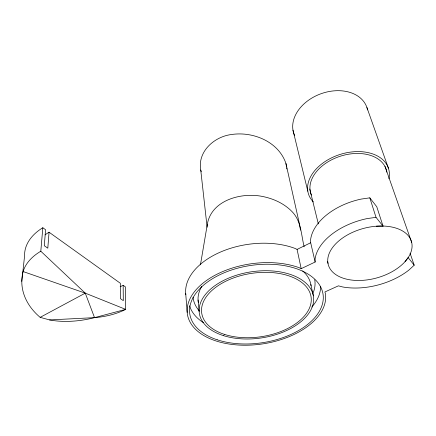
<?xml version="1.0" encoding="UTF-8"?>
<svg xmlns="http://www.w3.org/2000/svg" width="436" height="436" viewBox="0 0 436 436"><rect width="100%" height="100%" fill="white"/><g stroke="black" fill="none" stroke-linecap="round" stroke-linejoin="round"><path stroke-width="0.65" d="M120.178 286.741A57.443 36.635 1.9 0 0 123.154 285.28L123.306 300.638L120.423 298.638L120.32 283.253L49.05 232.203L47.807 248.171L44.287 245.724L45.6 229.734L42.821 227.739A61.165 39.017 1.9 0 0 24.574 255.965L21.8 281.389M123.154 285.28L125.405 286.893L125.682 309.38L94.541 317.642L49.557 319.92L40.156 317.348A64.904 49.911 6.5 0 1 23.13 271.557A62.8 38.542 1.5 0 1 40.804 251.234L42.821 227.739M200.451 264.832L207.269 224.6C210.97 200.876 239.517 192.674 260.259 196.053C272.059 198.009 283.569 202.931 292.011 211.585C301.287 220.938 301.129 234.802 304.17 246.792M405.044 261.66L408.107 257.551L414.2 265.192L408.963 270.015A56.511 33.556 -15.4 0 1 342.538 286.932L338.423 285.836L324.88 291.967L325.403 293.51A69.771 40.483 -8.4 0 1 245.37 345.23A69.771 40.483 -8.4 0 1 192.93 293.744A69.771 40.483 -8.4 0 1 299.085 267.666L301.189 268.658L315.141 262.025L315.119 258.722A56.511 33.556 -15.4 0 1 367.063 218.605L376.012 217.33L383.037 226.137L376.339 226.208M40.156 317.348L85.265 293.145L125.682 309.38A62.8 38.542 1.5 0 1 94.541 317.642A65.177 34.804 -13.6 0 1 49.557 319.92M185.829 294.698A68.316 41.033 -8.5 0 1 221.243 251.725A68.316 41.033 -8.5 0 1 295.008 248.411L297.074 249.414L310.683 242.754L310.634 239.419A55.241 33.91 -16 0 1 361.084 199.105L369.815 197.84L376.769 206.735L383.037 226.137M23.13 271.557L85.265 293.145L94.541 317.642M40.804 251.234L85.265 293.145M300.469 230.121L299.488 224.169L285.94 163.478C278.577 141.635 252.967 131.181 231.342 134.539C214.299 136.632 197.372 151.641 200.74 170.002L207.122 227.254M366.91 107.507L388.394 168.149M385.004 166.372L411.72 242.547A43.18 25.626 -15.4 0 1 353.781 280.288A43.18 25.626 -15.4 0 1 344.2 236.912A43.18 25.626 -15.4 0 1 411.72 242.547M410.063 253.185L414.2 265.192M369.815 197.84L376.012 217.33M200.74 170.002L201.285 171.822M309.751 189.011L318.34 223.913M327.572 261.447L328.057 263.426M292.981 130.168L307.811 191.235M310.683 242.754L315.141 262.025M310.835 284.425L313.359 295.853M297.074 249.414L301.189 268.658M285.94 163.478L286.463 166.541M286.67 167.767L286.877 168.994M198.069 299.968L199.132 311.478M185.692 293.368L187.202 312.416M207.269 224.6L207.329 225.941M320.651 286.436A66.501 39.404 -8.5 0 1 311.789 307.064M203.53 322.733A66.501 39.404 -8.5 0 1 189.567 305.75M314.738 279.743A61.471 36.657 -8.5 0 1 312.808 293.657M199.241 310.857A61.471 36.657 -8.5 0 1 193.077 297.21M198.385 302.584A56.963 33.725 -8.5 0 1 201.759 286.398M302.677 270.947A56.963 33.725 -8.5 0 1 311.032 285.743M294.589 135.416A38.788 28.318 -20.4 0 1 321.479 93.566A38.788 28.318 -20.4 0 1 367.57 109.921M313.353 201.917A42.003 28.068 -17.7 0 1 340.63 154.268A42.003 28.068 -17.7 0 1 388.923 178.755M311.391 195.045A39.562 26.433 -17.7 0 1 341.235 155.93A39.562 26.433 -17.7 0 1 386.803 172.187M45.104 234.868A52.794 33.659 1.9 0 1 49.05 232.203M217.199 339.797A67.351 39.071 -8.4 0 0 322.934 301.723A67.351 39.071 -8.4 0 0 229.096 270.854A67.351 39.071 -8.4 0 0 217.199 339.797M224.78 334.494A55.279 32.041 -8.4 0 0 311.048 302.66A55.279 32.041 -8.4 0 0 233.32 278.005A55.279 32.041 -8.4 0 0 224.78 334.494M223.287 335.573A57.688 33.441 -8.4 0 0 313.43 302.47A57.688 33.441 -8.4 0 0 232.453 276.598A57.688 33.441 -8.4 0 0 223.287 335.573"/></g></svg>
